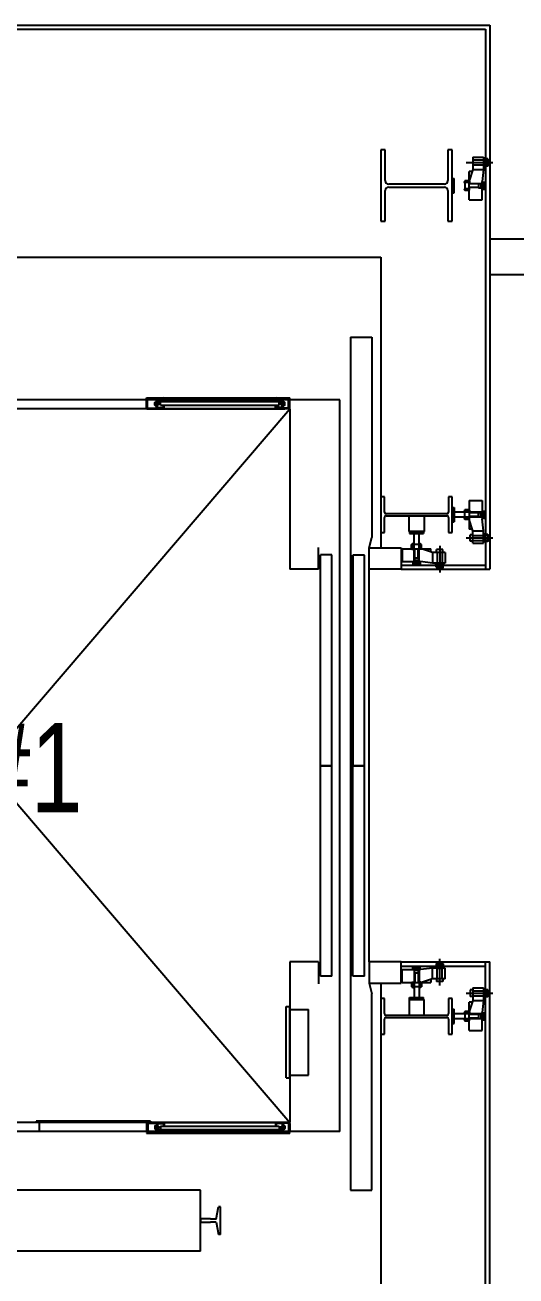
# Model space of a CAD drawing. Header units: millimetres. Extents: x 11414 to 120121, y 3637 to 81420.
# Drawn here: x 51820 to 53195, y 44272 to 47777 of the extents above; entities that cross this region are included whole.
import ezdxf
from ezdxf.enums import TextEntityAlignment as Align

# ---------------------------------------------------------------- set-up
doc = ezdxf.new("R2010")
doc.units = ezdxf.units.MM
doc.header["$LTSCALE"] = 100
for name, pattern in [('ARC-7$0$CEN', [62, 60, -1, 0, -1]), ('ARC-7$0$DIVIDEX2', [63.5, 25.4, -12.7, 0, -12.7, 0, -12.7]), ('ARC-7$0$HIDDEN', [9.525, 6.35, -3.175])]:
    doc.linetypes.add(name, pattern=pattern)
doc.layers.get('0').update_dxf_attribs({"color": 251})
for name, color, linetype in [('7', 7, 'Continuous'), ('ARC-7$0$A-ELEV-FIXT', 5, 'Continuous'), ('ARC-7$0$ANC', 7, 'Continuous'), ('ARC-7$0$anchor', 7, 'Continuous'), ('ARC-7$0$ARCH', 9, 'Continuous'), ('ARC-7$0$BRA', 3, 'Continuous'), ('ARC-7$0$CEN', 1, 'ARC-7$0$CEN'), ('ARC-7$0$frame-2', 3, 'Continuous'), ('ARC-7$0$LAYER3', 4, 'Continuous'), ('ARC-7$0$ROD', 190, 'Continuous')]:
    doc.layers.add(name, color=color, linetype=linetype)
doc.styles.add('ARC-7$0$돋움', font='')
doc.styles.add('ARC-7$0$울릉도l', font='')
doc.styles.add('GHD', font='HYWULM.TTF')
doc.styles.get('ARC-7$0$돋움').set_extended_font_data('DotumChe')
doc.styles.get('ARC-7$0$울릉도l').set_extended_font_data('Dotum')

# ---------------------------------------------------------------- blocks, each defined once
blk = doc.blocks.new('ARC-7')
at = {"color": 251, "linetype": 'ARC-7$0$HIDDEN'}
for p, q in [((634116.3, -451373.7, 0), (634037.8, -451373.7, 0)), ((634116.3, -451387.7, 0), (634037.8, -451387.7, 0)), ((633925.8, -451512, 0), (633925.8, -451433.5, 0)), ((633939.8, -451512, 0), (633939.8, -451433.5, 0)), ((633925.8, -452654.9, 0), (633925.8, -452733.5, 0)), ((633939.8, -452654.9, 0), (633939.8, -452733.5, 0)), ((634116.3, -452779.2, 0), (634037.8, -452779.2, 0)), ((634116.3, -452793.2, 0), (634037.8, -452793.2, 0))]:
    blk.add_line(p, q, dxfattribs=at)
at = {"color": 251}
for p, q in [((634082.6, -451454.7, 0), (634082.6, -451436.7, 0)), ((634090.3, -451436.7, 0), (634082.6, -451436.7, 0)), ((634006.8, -451478.3, 0), (633988.8, -451478.3, 0)), ((633988.8, -451486, 0), (633988.8, -451478.3, 0)), ((634006.8, -451486, 0), (634006.8, -451478.3, 0)), ((634090.3, -451454.7, 0), (634082.6, -451454.7, 0)), ((633988.8, -452681, 0), (633988.8, -452688.7, 0)), ((634006.8, -452688.7, 0), (633988.8, -452688.7, 0)), ((634006.8, -452681, 0), (634006.8, -452688.7, 0)), ((634082.6, -452712.2, 0), (634082.6, -452730.2, 0)), ((634090.3, -452712.2, 0), (634082.6, -452712.2, 0)), ((634090.3, -452730.2, 0), (634082.6, -452730.2, 0))]:
    blk.add_line(p, q, dxfattribs=at)
at = {"layer": 'ARC-7$0$A-ELEV-FIXT', "color": 251}
for p, q in [((633747.8, -450883.5), (633747.8, -453273.5)), ((633747.8, -450883.5), (633807.8, -450883.5)), ((633807.8, -450883.5), (633807.8, -451444.1)), ((633176.1, -451053.5), (633577.8, -451053.5)), ((633176.1, -451055), (633176.1, -451053.5)), ((633176.1, -451055), (633223.6, -451055)), ((633177.6, -451081), (633177.6, -451057.6)), ((633179.2, -451080), (633179.2, -451057.6)), ((633180.2, -451056.6), (633203.5, -451056.6)), ((633204.5, -451079.4), (633204.5, -451057.6)), ((633206.1, -451079.4), (633206.1, -451057.6)), ((633224.6, -451063.5), (633224.6, -451056)), ((633226.1, -451063.5), (633226.1, -451056)), ((633537.8, -451063.5), (633537.8, -451056)), ((633539.3, -451063.5), (633539.3, -451056)), ((633577.8, -451055), (633540.3, -451055)), ((633557.8, -451079.4), (633557.8, -451057.6)), ((633559.4, -451079.4), (633559.4, -451057.6)), ((633573.7, -451056.6), (633560.4, -451056.6)), ((633574.7, -451080), (633574.7, -451057.6)), ((633576.3, -451081), (633576.3, -451057.6)), ((633577.8, -451055), (633577.8, -451053.5)), ((631875.8, -453073.5), (633577.8, -451083.5)), ((631875.8, -451093.5), (633577.8, -453083.5)), ((633577.8, -451083.5), (632761.3, -451083.5)), ((633717.8, -451058.5), (632763.8, -451058.5)), ((633176.1, -451081), (633176.1, -451058.5)), ((633176.1, -451058.5), (633177.6, -451058.5)), ((633176.1, -451058.5), (633177.6, -451058.5)), ((633177.6, -451080), (633179.2, -451080)), ((633178.6, -451082), (633223.6, -451082)), ((633178.6, -451083.5), (633564, -451083.5)), ((633199.7, -451073.3), (633199.7, -451066.4)), ((633200.5, -451065.2), (633203.2, -451065.2)), ((633203.2, -451067.5), (633200.5, -451067.5)), ((633203.2, -451072.2), (633200.5, -451072.2)), ((633200.5, -451074.5), (633203.2, -451074.5)), ((633203.2, -451074.9), (633203.2, -451064.9)), ((633204.5, -451064.9), (633203.2, -451064.9)), ((633204.5, -451069.9), (633203.2, -451068.6)), ((633204.5, -451071.1), (633203.2, -451069.9)), ((633204.5, -451074.9), (633203.2, -451074.9)), ((633207.7, -451077.9), (633206.1, -451077.9)), ((633207.1, -451080.4), (633223.1, -451080.4)), ((633207.7, -451077.9), (633207.7, -451064.5)), ((633207.7, -451077.9), (633207.7, -451064.5)), ((633210, -451067.4), (633207.7, -451067.4)), ((633210.8, -451068.2), (633207.7, -451068.2)), ((633210.8, -451071.6), (633207.7, -451071.6)), ((633210, -451072.4), (633207.7, -451072.4)), ((633208.7, -451061.9), (633221.1, -451061.9)), ((633208.7, -451063.5), (633555.2, -451063.5)), ((633210, -451072.4), (633210, -451067.4)), ((633210, -451067.4), (633210.8, -451068.2)), ((633210.8, -451071.6), (633210, -451072.4)), ((633210.8, -451071.6), (633210.8, -451068.2)), ((633216.1, -451073.5), (633216.1, -451063.5)), ((633216.1, -451073.5), (633547.8, -451073.5)), ((633221.1, -451063.5), (633221.1, -451061.9)), ((633223.1, -451082), (633223.1, -451080.4)), ((633224.6, -451081), (633224.6, -451073.5)), ((633226.1, -451081), (633226.1, -451073.5)), ((633537.8, -451081), (633537.8, -451073.5)), ((633539.3, -451081), (633539.3, -451073.5)), ((633575.3, -451082), (633540.3, -451082)), ((633540.8, -451082), (633540.8, -451080.4)), ((633556.8, -451080.4), (633540.8, -451080.4)), ((633542.8, -451063.5), (633542.8, -451061.9)), ((633555.2, -451061.9), (633542.8, -451061.9)), ((633547.8, -451073.5), (633547.8, -451063.5)), ((633553.9, -451067.4), (633553.1, -451068.2)), ((633553.1, -451071.6), (633553.1, -451068.2)), ((633553.1, -451068.2), (633556.2, -451068.2)), ((633553.1, -451071.6), (633556.2, -451071.6)), ((633553.1, -451071.6), (633553.9, -451072.4)), ((633553.9, -451067.4), (633556.2, -451067.4)), ((633553.9, -451072.4), (633553.9, -451067.4)), ((633553.9, -451072.4), (633556.2, -451072.4)), ((633556.2, -451077.9), (633556.2, -451064.5)), ((633556.2, -451077.9), (633556.2, -451064.5)), ((633556.2, -451077.9), (633557.8, -451077.9)), ((633559.4, -451064.9), (633560.7, -451064.9)), ((633559.4, -451069.9), (633560.7, -451068.6)), ((633559.4, -451071.1), (633560.7, -451069.9)), ((633559.4, -451074.9), (633560.7, -451074.9)), ((633560.7, -451074.9), (633560.7, -451064.9)), ((633563.4, -451065.2), (633560.7, -451065.2)), ((633560.7, -451067.5), (633563.4, -451067.5)), ((633560.7, -451072.2), (633563.4, -451072.2)), ((633563.4, -451074.5), (633560.7, -451074.5)), ((633564.2, -451073.3), (633564.2, -451066.4)), ((633576.3, -451080), (633574.7, -451080)), ((633577.8, -451058.5), (633576.3, -451058.5)), ((633577.8, -451081), (633577.8, -451058.5)), ((633577.8, -451083.5), (633577.8, -451533.5)), ((633717.8, -453108.5), (633717.8, -451058.5)), ((633657.8, -451533.5), (633657.8, -451472.1)), ((633799.8, -451473.5), (633807.8, -451444.1)), ((633663.8, -452083.1), (633663.8, -451493.2)), ((633695.8, -451493.2), (633663.8, -451493.2)), ((633695.8, -452083.1), (633695.8, -451493.2)), ((633754.8, -451493.5), (633754.8, -452083.5)), ((633754.8, -452083.3), (633754.8, -451493.5)), ((633786.8, -451493.5), (633754.8, -451493.5)), ((633786.8, -452083.3), (633786.8, -451493.5)), ((633657.8, -451533.5), (633577.8, -451533.5)), ((633799.8, -452633.5), (633799.8, -451533.5)), ((633663.8, -452083.1), (633695.8, -452083.1)), ((633663.8, -452673.7), (633663.8, -452083.9)), ((633663.8, -452083.9), (633695.8, -452083.9)), ((633695.8, -452673.7), (633695.8, -452083.9)), ((633754.6, -452083.3), (633786.8, -452083.3)), ((633754.6, -452084.1), (633786.8, -452084.1)), ((633754.8, -452673.9), (633754.8, -452084.1)), ((633786.8, -452673.9), (633786.8, -452084.1)), ((633577.8, -452633.5), (633577.8, -453083.5)), ((633657.8, -452633.5), (633577.8, -452633.5)), ((633657.8, -452633.5), (633657.8, -452694.8)), ((633695.8, -452673.7), (633663.8, -452673.7)), ((633786.8, -452673.9), (633754.8, -452673.9)), ((633799.8, -452693.5), (633807.8, -452722.9)), ((633807.8, -453273.5), (633807.8, -452722.9)), ((633568.1, -452958.5), (633568.1, -452758.4)), ((633568.1, -452758.4), (633577.8, -452758.4)), ((633577.8, -452958.5), (633577.8, -452758.4)), ((633577.8, -452766.4), (633629.8, -452766.4)), ((633629.8, -452950.5), (633629.8, -452766.4)), ((633577.8, -452950.5), (633629.8, -452950.5)), ((633568.1, -452958.5), (633577.8, -452958.5)), ((633577.8, -453083.5), (631886.2, -453083.5)), ((633187.8, -453079.5), (632867.8, -453079.5)), ((633187.8, -453079.5), (632867.8, -453079.5)), ((632867.8, -453079.5), (632867.8, -453083.5)), ((632867.8, -453079.5), (632867.8, -453083.5)), ((633187.8, -453083.5), (632867.8, -453083.5)), ((633187.8, -453083.5), (632867.8, -453083.5)), ((632875.8, -453083.5), (632875.8, -453108.5)), ((632875.8, -453083.5), (632875.8, -453108.5)), ((633176.1, -453086), (633176.1, -453108.5)), ((633177.6, -453086), (633177.6, -453109.4)), ((633177.6, -453087), (633179.2, -453087)), ((633178.6, -453083.5), (633564, -453083.5)), ((633178.6, -453085), (633223.6, -453085)), ((633179.2, -453087), (633179.2, -453109.4)), ((633179.8, -453083.5), (633179.8, -453108.5)), ((633179.8, -453083.5), (633179.8, -453108.5)), ((633187.8, -453079.5), (633187.8, -453083.5)), ((633187.8, -453079.5), (633187.8, -453083.5)), ((633204.5, -453087.6), (633204.5, -453109.4)), ((633206.1, -453087.6), (633206.1, -453109.4)), ((633207.7, -453089.1), (633206.1, -453089.1)), ((633207.1, -453086.6), (633223.1, -453086.6)), ((633207.7, -453089.1), (633207.7, -453102.5)), ((633207.7, -453089.1), (633207.7, -453102.5)), ((633223.1, -453085), (633223.1, -453086.6)), ((633224.6, -453086), (633224.6, -453093.5)), ((633226.1, -453086), (633226.1, -453093.5)), ((633537.8, -453086), (633537.8, -453093.5)), ((633539.3, -453086), (633539.3, -453093.5)), ((633575.3, -453085), (633540.3, -453085)), ((633540.8, -453085), (633540.8, -453086.6)), ((633556.8, -453086.6), (633540.8, -453086.6)), ((633556.2, -453089.1), (633556.2, -453102.5)), ((633556.2, -453089.1), (633556.2, -453102.5)), ((633556.2, -453089.1), (633557.8, -453089.1)), ((633557.8, -453087.6), (633557.8, -453109.4)), ((633559.4, -453087.6), (633559.4, -453109.4)), ((633574.7, -453087), (633574.7, -453109.4)), ((633576.3, -453087), (633574.7, -453087)), ((633576.3, -453086), (633576.3, -453109.4)), ((633577.8, -453086), (633577.8, -453108.5)), ((633717.8, -453108.5), (632763.8, -453108.5)), ((633179.8, -453108.5), (632875.8, -453108.5)), ((633179.8, -453108.5), (632875.8, -453108.5)), ((633176.1, -453108.5), (633177.6, -453108.5)), ((633176.1, -453108.5), (633177.6, -453108.5)), ((633176.1, -453112), (633176.1, -453113.5)), ((633176.1, -453112), (633223.6, -453112)), ((633176.1, -453113.5), (633577.8, -453113.5)), ((633180.2, -453110.4), (633203.5, -453110.4)), ((633199.7, -453093.6), (633199.7, -453100.5)), ((633200.5, -453092.4), (633203.2, -453092.4)), ((633203.2, -453094.7), (633200.5, -453094.7)), ((633203.2, -453099.4), (633200.5, -453099.4)), ((633200.5, -453101.7), (633203.2, -453101.7)), ((633203.2, -453092.1), (633203.2, -453102.1)), ((633204.5, -453092.1), (633203.2, -453092.1)), ((633204.5, -453095.8), (633203.2, -453097.1)), ((633204.5, -453097.1), (633203.2, -453098.3)), ((633204.5, -453102.1), (633203.2, -453102.1)), ((633210, -453094.6), (633207.7, -453094.6)), ((633210.8, -453095.4), (633207.7, -453095.4)), ((633210.8, -453098.8), (633207.7, -453098.8)), ((633210, -453099.6), (633207.7, -453099.6)), ((633208.7, -453103.5), (633555.2, -453103.5)), ((633208.7, -453105.1), (633221.1, -453105.1)), ((633210, -453094.6), (633210, -453099.6)), ((633210.8, -453095.4), (633210, -453094.6)), ((633210, -453099.6), (633210.8, -453098.8)), ((633210.8, -453095.4), (633210.8, -453098.8)), ((633216.1, -453093.5), (633547.8, -453093.5)), ((633216.1, -453093.5), (633216.1, -453103.5)), ((633221.1, -453103.5), (633221.1, -453105.1)), ((633224.6, -453103.5), (633224.6, -453111)), ((633226.1, -453103.5), (633226.1, -453111)), ((633537.8, -453103.5), (633537.8, -453111)), ((633539.3, -453103.5), (633539.3, -453111)), ((633577.8, -453112), (633540.3, -453112)), ((633542.8, -453103.5), (633542.8, -453105.1)), ((633555.2, -453105.1), (633542.8, -453105.1)), ((633547.8, -453093.5), (633547.8, -453103.5)), ((633553.1, -453095.4), (633553.9, -453094.6)), ((633553.1, -453095.4), (633556.2, -453095.4)), ((633553.1, -453095.4), (633553.1, -453098.8)), ((633553.9, -453099.6), (633553.1, -453098.8)), ((633553.1, -453098.8), (633556.2, -453098.8)), ((633553.9, -453094.6), (633553.9, -453099.6)), ((633553.9, -453094.6), (633556.2, -453094.6)), ((633553.9, -453099.6), (633556.2, -453099.6)), ((633559.4, -453092.1), (633560.7, -453092.1)), ((633559.4, -453095.8), (633560.7, -453097.1)), ((633559.4, -453097.1), (633560.7, -453098.3)), ((633559.4, -453102.1), (633560.7, -453102.1)), ((633573.7, -453110.4), (633560.4, -453110.4)), ((633560.7, -453092.1), (633560.7, -453102.1)), ((633563.4, -453092.4), (633560.7, -453092.4)), ((633560.7, -453094.7), (633563.4, -453094.7)), ((633560.7, -453099.4), (633563.4, -453099.4)), ((633563.4, -453101.7), (633560.7, -453101.7)), ((633564.2, -453093.6), (633564.2, -453100.5)), ((633577.8, -453108.5), (633576.3, -453108.5)), ((633577.8, -453112), (633577.8, -453113.5)), ((633327.8, -453273.5), (632527.8, -453273.5)), ((633327.8, -453443.5), (633327.8, -453273.5)), ((633747.8, -453273.5), (633807.8, -453273.5)), ((633371.8, -453354.5), (633377.8, -453319.5)), ((633371.8, -453354.5), (633377.8, -453319.5)), ((633383.8, -453319.5), (633377.8, -453319.5)), ((633383.8, -453319.5), (633377.8, -453319.5)), ((633383.8, -453397.5), (633383.8, -453319.5)), ((633383.8, -453397.5), (633383.8, -453319.5)), ((633355.8, -453353.5), (633327.8, -453353.5)), ((633327.8, -453353.5), (633327.8, -453363.5)), ((633355.8, -453353.5), (633327.8, -453353.5)), ((633327.8, -453353.5), (633327.8, -453363.5)), ((633355.8, -453363.5), (633327.8, -453363.5)), ((633355.8, -453363.5), (633327.8, -453363.5)), ((633355.8, -453354.5), (633355.8, -453353.5)), ((633355.8, -453354.5), (633355.8, -453353.5)), ((633371.8, -453354.5), (633355.8, -453354.5)), ((633371.8, -453354.5), (633355.8, -453354.5)), ((633371.8, -453362.5), (633355.8, -453362.5)), ((633355.8, -453363.5), (633355.8, -453362.5)), ((633371.8, -453362.5), (633355.8, -453362.5)), ((633355.8, -453363.5), (633355.8, -453362.5)), ((633371.8, -453362.5), (633377.8, -453397.5)), ((633371.8, -453362.5), (633377.8, -453397.5)), ((633383.8, -453397.5), (633377.8, -453397.5)), ((633383.8, -453397.5), (633377.8, -453397.5)), ((633327.8, -453443.5), (632527.8, -453443.5))]:
    blk.add_line(p, q, dxfattribs=at)
for centre, radius, start, end in [((633180.2, -451057.6), 2.6, 90, 180), ((633180.2, -451057.6), 2.6, 90, 180), ((633180.2, -451057.6), 1, 90, 180), ((633180.2, -451057.6), 1, 90, 180), ((633203.5, -451057.6), 2.6, 0, 90), ((633203.5, -451057.6), 1, 0, 90), ((633223.6, -451056), 2.5, 0, 90), ((633223.6, -451056), 1, 0, 90), ((633540.3, -451056), 2.5, 90, 180), ((633540.3, -451056), 1, 90, 180), ((633560.4, -451057.6), 2.6, 90, 180), ((633560.4, -451057.6), 1, 90, 180), ((633573.7, -451057.6), 2.6, 0, 90), ((633573.7, -451057.6), 1, 0, 90), ((633178.6, -451081), 2.5, 180, 270), ((633178.6, -451081), 2.5, 180, 270), ((633178.6, -451081), 1, 180, 270), ((633200.9, -451066.4), 1.23, 110.57, 249.43), ((633203.4, -451069.9), 3.73, 141.7868, 218.2132), ((633200.9, -451073.3), 1.23, 110.57, 249.43), ((633207.1, -451079.4), 2.6, 180, 270), ((633208.7, -451064.5), 2.6, 90, 180), ((633207.1, -451079.4), 1, 180, 270), ((633208.7, -451064.5), 1, 90, 180), ((633223.6, -451081), 1, 270, 0), ((633223.6, -451081), 2.5, 270, 0), ((633540.3, -451081), 2.5, 180, 270), ((633540.3, -451081), 1, 180, 270), ((633555.2, -451064.5), 2.6, 0, 90), ((633555.2, -451064.5), 1, 0, 90), ((633556.8, -451079.4), 1, 270, 0), ((633556.8, -451079.4), 2.6, 270, 0), ((633563, -451066.4), 1.23, 290.57, 69.43), ((633560.5, -451069.9), 3.73, 321.7868, 38.2132), ((633563, -451073.3), 1.23, 290.57, 69.43), ((633575.3, -451081), 1, 270, 0), ((633575.3, -451081), 2.5, 270, 0), ((633178.6, -453086), 2.5, 90, 180), ((633178.6, -453086), 1, 90, 180), ((633207.1, -453087.6), 2.6, 90, 180), ((633207.1, -453087.6), 1, 90, 180), ((633223.6, -453086), 2.5, 0, 90), ((633223.6, -453086), 1, 0, 90), ((633540.3, -453086), 2.5, 90, 180), ((633540.3, -453086), 1, 90, 180), ((633556.8, -453087.6), 2.6, 0, 90), ((633556.8, -453087.6), 1, 0, 90), ((633575.3, -453086), 2.5, 0, 90), ((633575.3, -453086), 1, 0, 90), ((633180.2, -453109.4), 2.6, 180, 270), ((633180.2, -453109.4), 1, 180, 270), ((633200.9, -453093.6), 1.23, 110.57, 249.43), ((633203.4, -453097.1), 3.73, 141.7868, 218.2132), ((633200.9, -453100.5), 1.23, 110.57, 249.43), ((633203.5, -453109.4), 1, 270, 0), ((633203.5, -453109.4), 2.6, 270, 0), ((633208.7, -453102.5), 2.6, 180, 270), ((633208.7, -453102.5), 1, 180, 270), ((633223.6, -453111), 2.5, 270, 0), ((633223.6, -453111), 1, 270, 0), ((633540.3, -453111), 2.5, 180, 270), ((633540.3, -453111), 1, 180, 270), ((633555.2, -453102.5), 2.6, 270, 0), ((633555.2, -453102.5), 1, 270, 0), ((633560.4, -453109.4), 2.6, 180, 270), ((633560.4, -453109.4), 1, 180, 270), ((633563, -453093.6), 1.23, 290.57, 69.43), ((633560.5, -453097.1), 3.73, 321.7868, 38.2132), ((633563, -453100.5), 1.23, 290.57, 69.43), ((633573.7, -453109.4), 1, 270, 0), ((633573.7, -453109.4), 2.6, 270, 0)]:
    blk.add_arc(centre, radius, start, end, dxfattribs=at)
at = {"layer": 'ARC-7$0$ANC', "color": 251}
for p, q in [((633986.8, -451519, 0), (633986.8, -451516.4, 0)), ((633987.7, -451527.8, 0), (633987.7, -451521.5, 0)), ((633990.2, -451527.8, 0), (633989.4, -451530.7, 0)), ((633990.4, -451531.8, 0), (634005.1, -451531.8, 0)), ((633991.8, -451519, 0), (633991.8, -451516.4, 0)), ((634003.8, -451519, 0), (634003.8, -451516.4, 0)), ((634005.2, -451527.8, 0), (634006.1, -451530.7, 0)), ((634008.8, -451519, 0), (634008.8, -451516.4, 0)), ((633990.4, -452635.1, 0), (634005.1, -452635.1, 0)), ((633986.8, -452647.9, 0), (633986.8, -452650.5, 0)), ((633987.7, -452639.1, 0), (633987.7, -452645.5, 0)), ((633990.2, -452639.1, 0), (633989.4, -452636.2, 0)), ((633991.8, -452647.9, 0), (633991.8, -452650.5, 0)), ((634003.8, -452647.9, 0), (634003.8, -452650.5, 0)), ((634005.2, -452639.1, 0), (634006.1, -452636.2, 0)), ((634008.8, -452647.9, 0), (634008.8, -452650.5, 0))]:
    blk.add_line(p, q, dxfattribs=at)
for centre, radius, start, end in [((633989.3, -451522.9, 0), 6.96, 68.9508, 111.0492), ((633989.3, -451512.5, 0), 6.96, 248.9508, 291.0492), ((633990.4, -451530.8, 0), 1, 171.8699, 270), ((633997.8, -451557.4, 0), 41.4, 81.6762, 98.3238), ((633997.8, -451478, 0), 41.4, 261.7015, 278.349), ((634006.3, -451522.9, 0), 6.96, 68.6319, 110.7296), ((634006.3, -451512.5, 0), 6.96, 249.2704, 291.3681), ((634005.1, -451530.8, 0), 1, 270, 8.1301), ((633990.4, -452636.1, 0), 1, 90, 188.1301), ((634005.1, -452636.1, 0), 1, 351.8699, 90), ((633989.3, -452654.4, 0), 6.96, 68.9508, 111.0492), ((633989.3, -452644, 0), 6.96, 248.9508, 291.0492), ((633997.8, -452688.9, 0), 41.4, 81.651, 98.2985), ((633997.8, -452609.5, 0), 41.4, 261.6762, 278.3238), ((634006.3, -452654.4, 0), 6.96, 68.6319, 110.7296), ((634006.3, -452644, 0), 6.96, 249.2704, 291.3681)]:
    blk.add_arc(centre, radius, start, end, dxfattribs=at)
at = {"layer": 'ARC-7$0$anchor', "color": 251, "linetype": 'ARC-7$0$HIDDEN'}
for p, q in [((633925.8, -451433.5, 0), (633939.8, -451433.5, 0)), ((633925.8, -452733.5, 0), (633939.8, -452733.5, 0))]:
    blk.add_line(p, q, dxfattribs=at)
at = {"layer": 'ARC-7$0$anchor', "color": 251}
for p, q in [((634006.8, -451486, 0), (633988.8, -451486, 0)), ((634006.8, -452681, 0), (633988.8, -452681, 0))]:
    blk.add_line(p, q, dxfattribs=at)
at = {"layer": 'ARC-7$0$ARCH', "color": 251}
for p, q in [((630932.8, -450008.5), (634137.8, -450008.5)), ((630944.8, -450020.5), (634125.8, -450020.5)), ((634125.8, -450020.5, 0), (634125.8, -451533.5, 0)), ((634137.8, -450008.5, 0), (634137.8, -451533.5, 0)), ((633844.8, -450358.5), (633832.8, -450358.5)), ((633832.8, -450358.5), (633832.8, -450558.5)), ((633844.8, -450444.5), (633844.8, -450358.5)), ((634032.8, -450358.5), (634020.8, -450358.5)), ((634020.8, -450358.5), (634020.8, -450444.5)), ((634032.8, -450558.5), (634032.8, -450358.5)), ((634090.3, -450384.5, 0), (634090.3, -450402.5, 0)), ((634123.3, -450382.4, 0), (634120.7, -450382.4, 0)), ((634123.3, -450387.4, 0), (634120.7, -450387.4, 0)), ((634123.8, -450404.4, 0), (634123.8, -450382.4, 0)), ((634123.8, -450382.4, 0), (634125.8, -450382.4, 0)), ((634125.8, -450382.4, 0), (634125.8, -450404.4, 0)), ((634132.1, -450383.5, 0), (634125.8, -450383.5, 0)), ((634132.1, -450386, 0), (634125.8, -450386, 0)), ((634132.1, -450383.5, 0), (634132.1, -450386, 0)), ((634132.1, -450386, 0), (634135, -450385.2, 0)), ((634132.1, -450401, 0), (634132.1, -450386, 0)), ((634133.1, -450401.3, 0), (634133.1, -450385.7, 0)), ((634136.1, -450400.9, 0), (634136.1, -450386.2, 0)), ((634071.9, -450393.5, 0), (634146.7, -450393.5, 0)), ((634123.3, -450399.4, 0), (634120.7, -450399.4, 0)), ((634123.3, -450404.4, 0), (634120.7, -450404.4, 0)), ((634125.8, -450404.4, 0), (634123.8, -450404.4, 0)), ((634132.1, -450401, 0), (634125.8, -450401, 0)), ((634132.1, -450403.5, 0), (634125.8, -450403.5, 0)), ((634132.1, -450403.5, 0), (634125.8, -450403.5, 0)), ((634132.1, -450401, 0), (634135, -450401.8, 0)), ((634132.1, -450403.5, 0), (634132.1, -450401, 0)), ((634010.8, -450454.5), (633854.8, -450454.5)), ((633854.8, -450462.5), (634010.8, -450462.5)), ((634032.8, -450438.5), (634037.8, -450438.5)), ((634032.8, -450478.5), (634032.8, -450438.5)), ((634037.8, -450478.5), (634037.8, -450438.5)), ((634080.3, -450449.8, 0), (634068, -450449.8, 0)), ((634081.3, -450451.1, 0), (634080.3, -450451.1, 0)), ((634106.3, -450453.5, 0), (634080.3, -450453.5, 0)), ((634106.3, -450452.4, 0), (634106.3, -450464.4, 0)), ((634106.3, -450452.4, 0), (634113.3, -450452.4, 0)), ((634113.3, -450452.4, 0), (634113.3, -450464.4, 0)), ((634113.3, -450453.4, 0), (634116.3, -450453.4, 0)), ((634118.3, -450447, 0), (634118.3, -450469.9, 0)), ((634118.3, -450448.5, 0), (634124.3, -450448.5, 0)), ((634124.3, -450448.4, 0), (634124.3, -450468.4, 0)), ((633844.8, -450558.5), (633844.8, -450472.5)), ((634020.8, -450472.5), (634020.8, -450558.5)), ((634032.8, -450478.5), (634037.8, -450478.5)), ((634080.3, -450467.3, 0), (634068, -450467.3, 0)), ((634080.3, -450469.8, 0), (634068, -450469.8, 0)), ((634080.3, -450467.3, 0), (634071.4, -450467.3, 0)), ((634106.3, -450463.5, 0), (634080.3, -450463.5, 0)), ((634081.3, -450466.1, 0), (634080.3, -450466.1, 0)), ((634080.3, -450471.1, 0), (634080.3, -450466.1, 0)), ((634081.3, -450471.1, 0), (634080.3, -450471.1, 0)), ((634081.3, -450471.1, 0), (634081.3, -450466.1, 0)), ((634106.3, -450464.4, 0), (634113.3, -450464.4, 0)), ((634113.3, -450463.5, 0), (634116.3, -450463.5, 0)), ((634116.3, -450469.9, 0), (634118.3, -450469.9, 0)), ((634118.3, -450468.4, 0), (634124.3, -450468.4, 0)), ((633832.8, -450558.5), (633844.8, -450558.5)), ((634020.8, -450558.5), (634032.8, -450558.5)), ((634882.7, -450608.5), (634137.8, -450608.5)), ((631582.8, -450658.5), (633832.8, -450658.5)), ((633832.8, -450658.5), (633832.8, -451473.5)), ((634882.7, -450708.5), (634137.8, -450708.5)), ((633842.8, -451330.7), (633832.8, -451330.7)), ((633832.8, -451330.7), (633832.8, -451430.7)), ((633842.8, -451373), (633842.8, -451330.7)), ((634032.8, -451330.7), (634022.8, -451330.7)), ((634022.8, -451330.7), (634022.8, -451373)), ((634032.8, -451430.7), (634032.8, -451330.7)), ((634032.8, -451360.7, 0), (634037.8, -451360.7, 0)), ((634032.8, -451360.7, 0), (634032.8, -451400.7, 0)), ((634037.8, -451360.7, 0), (634037.8, -451400.7, 0)), ((634080.3, -451369.3, 0), (634068, -451369.3, 0)), ((634080.3, -451371.8, 0), (634068, -451371.8, 0)), ((634080.3, -451371.8, 0), (634071.4, -451371.8, 0)), ((634081.3, -451368.1, 0), (634080.3, -451368.1, 0)), ((634080.3, -451368.1, 0), (634080.3, -451373.1, 0)), ((634081.3, -451373.1, 0), (634080.3, -451373.1, 0)), ((634081.3, -451368.1, 0), (634081.3, -451373.1, 0)), ((634116.3, -451369.2, 0), (634118.3, -451369.2, 0)), ((634118.3, -451392.1, 0), (634118.3, -451369.2, 0)), ((634118.3, -451370.7, 0), (634124.3, -451370.7, 0)), ((634124.3, -451390.7, 0), (634124.3, -451370.7, 0)), ((633842.8, -451430.7), (633842.8, -451388.5)), ((634017.8, -451378), (633847.8, -451378)), ((633847.8, -451383.5), (634017.8, -451383.5)), ((634022.8, -451388.5), (634022.8, -451430.7)), ((634032.8, -451400.7, 0), (634037.8, -451400.7, 0)), ((634080.3, -451389.3, 0), (634068, -451389.3, 0)), ((634106.3, -451375.7, 0), (634080.3, -451375.7, 0)), ((634106.3, -451385.7, 0), (634080.3, -451385.7, 0)), ((634081.3, -451388.1, 0), (634080.3, -451388.1, 0)), ((634106.3, -451386.7, 0), (634106.3, -451374.7, 0)), ((634106.3, -451374.7, 0), (634113.3, -451374.7, 0)), ((634106.3, -451386.7, 0), (634113.3, -451386.7, 0)), ((634113.3, -451386.7, 0), (634113.3, -451374.7, 0)), ((634113.3, -451375.6, 0), (634116.3, -451375.6, 0)), ((634113.3, -451385.8, 0), (634116.3, -451385.8, 0)), ((634118.3, -451390.6, 0), (634124.3, -451390.6, 0)), ((633832.8, -451430.7), (633842.8, -451430.7)), ((634022.8, -451430.7), (634032.8, -451430.7)), ((634090.3, -451454.7, 0), (634090.3, -451436.7, 0)), ((634123.3, -451434.8, 0), (634120.7, -451434.8, 0)), ((634123.3, -451439.8, 0), (634120.7, -451439.8, 0)), ((634123.8, -451434.8, 0), (634123.8, -451456.8, 0)), ((634125.8, -451434.8, 0), (634123.8, -451434.8, 0)), ((634125.8, -451456.8, 0), (634125.8, -451434.8, 0)), ((634132.1, -451435.6, 0), (634125.8, -451435.6, 0)), ((634132.1, -451435.6, 0), (634125.8, -451435.6, 0)), ((634132.1, -451438.1, 0), (634125.8, -451438.1, 0)), ((634132.1, -451435.6, 0), (634132.1, -451438.1, 0)), ((634132.1, -451438.1, 0), (634135, -451437.3, 0)), ((634132.1, -451438.1, 0), (634132.1, -451453.1, 0)), ((634133.1, -451437.8, 0), (634133.1, -451453.4, 0)), ((634136.1, -451438.3, 0), (634136.1, -451453, 0)), ((633799.8, -451473.5), (633807.8, -451444.1)), ((633799.8, -451473.5), (633889.8, -451473.5)), ((633799.8, -451533.5), (633799.8, -451473.5)), ((633889.8, -451473.5), (633889.8, -451533.5)), ((634071.9, -451445.7, 0), (634146.7, -451445.7, 0)), ((634123.3, -451451.8, 0), (634120.7, -451451.8, 0)), ((634123.3, -451456.8, 0), (634120.7, -451456.8, 0)), ((634123.8, -451456.8, 0), (634125.8, -451456.8, 0)), ((634132.1, -451453.1, 0), (634125.8, -451453.1, 0)), ((634132.1, -451455.6, 0), (634125.8, -451455.6, 0)), ((634132.1, -451453.1, 0), (634135, -451454, 0)), ((634132.1, -451455.6, 0), (634132.1, -451453.1, 0)), ((633889.8, -451533.5), (633799.8, -451533.5)), ((633889.8, -451521.5, 0), (634125.8, -451521.5, 0)), ((633889.8, -451533.5, 0), (634137.8, -451533.5, 0)), ((633889.8, -452633.5), (633799.8, -452633.5)), ((633799.8, -452633.5), (633799.8, -452693.5)), ((633889.8, -452633.5, 0), (634137.8, -452633.5, 0)), ((633889.8, -452693.5), (633889.8, -452633.5)), ((634125.8, -454783.5), (634125.8, -452633.5, 0)), ((634137.8, -454783.5, 0), (634137.8, -452633.5, 0)), ((633889.8, -452645.5, 0), (634125.8, -452645.5, 0)), ((633799.8, -452693.5), (633807.8, -452722.9)), ((633799.8, -452693.5), (633889.8, -452693.5)), ((633832.8, -452693.5), (633832.8, -454723.5)), ((633842.8, -452736.2, 0), (633832.8, -452736.2, 0)), ((633832.8, -452736.2, 0), (633832.8, -452836.2, 0)), ((633842.8, -452778.5, 0), (633842.8, -452736.2, 0)), ((634032.8, -452736.2, 0), (634022.8, -452736.2, 0)), ((634022.8, -452736.2, 0), (634022.8, -452778.5, 0)), ((634032.8, -452836.2, 0), (634032.8, -452736.2, 0)), ((634071.9, -452721.2, 0), (634146.7, -452721.2, 0)), ((634090.3, -452712.2, 0), (634090.3, -452730.2, 0)), ((634123.3, -452710.2, 0), (634120.7, -452710.2, 0)), ((634123.3, -452715.2, 0), (634120.7, -452715.2, 0)), ((634123.3, -452727.2, 0), (634120.7, -452727.2, 0)), ((634123.3, -452732.2, 0), (634120.7, -452732.2, 0)), ((634123.8, -452732.2, 0), (634123.8, -452710.2, 0)), ((634123.8, -452710.2, 0), (634125.8, -452710.2, 0)), ((634125.8, -452732.2, 0), (634123.8, -452732.2, 0)), ((634125.8, -452710.2, 0), (634125.8, -452732.2, 0)), ((634132.1, -452711.3, 0), (634125.8, -452711.3, 0)), ((634132.1, -452713.8, 0), (634125.8, -452713.8, 0)), ((634132.1, -452728.8, 0), (634125.8, -452728.8, 0)), ((634132.1, -452731.3, 0), (634125.8, -452731.3, 0)), ((634132.1, -452731.3, 0), (634125.8, -452731.3, 0)), ((634132.1, -452711.3, 0), (634132.1, -452713.8, 0)), ((634132.1, -452713.8, 0), (634135, -452712.9, 0)), ((634132.1, -452728.8, 0), (634132.1, -452713.8, 0)), ((634132.1, -452728.8, 0), (634135, -452729.6, 0)), ((634132.1, -452731.3, 0), (634132.1, -452728.8, 0)), ((634133.1, -452729.1, 0), (634133.1, -452713.5, 0)), ((634136.1, -452728.6, 0), (634136.1, -452713.9, 0)), ((634032.8, -452766.2, 0), (634037.8, -452766.2, 0)), ((634032.8, -452806.2, 0), (634032.8, -452766.2, 0)), ((634037.8, -452806.2, 0), (634037.8, -452766.2, 0)), ((634118.3, -452774.8, 0), (634118.3, -452797.7, 0)), ((633842.8, -452836.2, 0), (633842.8, -452794, 0)), ((634017.8, -452783.5, 0), (633847.8, -452783.5, 0)), ((633847.8, -452789, 0), (634017.8, -452789, 0)), ((634022.8, -452794, 0), (634022.8, -452836.2, 0)), ((634032.8, -452806.2, 0), (634037.8, -452806.2, 0)), ((634080.3, -452777.6, 0), (634068, -452777.6, 0)), ((634080.3, -452795.1, 0), (634068, -452795.1, 0)), ((634080.3, -452797.6, 0), (634068, -452797.6, 0)), ((634080.3, -452795.1, 0), (634071.4, -452795.1, 0)), ((634081.3, -452778.8, 0), (634080.3, -452778.8, 0)), ((634106.3, -452781.2, 0), (634080.3, -452781.2, 0)), ((634106.3, -452791.2, 0), (634080.3, -452791.2, 0)), ((634081.3, -452793.8, 0), (634080.3, -452793.8, 0)), ((634080.3, -452798.8, 0), (634080.3, -452793.8, 0)), ((634081.3, -452798.8, 0), (634080.3, -452798.8, 0)), ((634081.3, -452798.8, 0), (634081.3, -452793.8, 0)), ((634106.3, -452780.2, 0), (634106.3, -452792.2, 0)), ((634106.3, -452780.2, 0), (634113.3, -452780.2, 0)), ((634106.3, -452792.2, 0), (634113.3, -452792.2, 0)), ((634113.3, -452780.2, 0), (634113.3, -452792.2, 0)), ((634113.3, -452781.2, 0), (634116.3, -452781.2, 0)), ((634113.3, -452791.3, 0), (634116.3, -452791.3, 0)), ((634116.3, -452797.7, 0), (634118.3, -452797.7, 0)), ((634118.3, -452776.3, 0), (634124.3, -452776.3, 0)), ((634118.3, -452796.2, 0), (634124.3, -452796.2, 0)), ((634124.3, -452776.2, 0), (634124.3, -452796.2, 0)), ((633832.8, -452836.2, 0), (633842.8, -452836.2, 0)), ((634022.8, -452836.2, 0), (634032.8, -452836.2, 0))]:
    blk.add_line(p, q, dxfattribs=at)
at = {"layer": 'ARC-7$0$ARCH', "color": 251, "linetype": 'ByBlock'}
for p, q in [((634090.3, -450378.5, 0), (634090.3, -450413.4, 0)), ((634090.3, -450378.5, 0), (634120.3, -450378.5, 0)), ((634090.3, -450378.5, 0), (634120.3, -450378.5, 0)), ((634090.3, -450386.5, 0), (634120.3, -450386.5, 0)), ((634120.3, -450378.5, 0), (634120.3, -450413.4, 0)), ((634090.3, -450413.4, 0), (634080.3, -450444.9, 0)), ((634080.3, -450498.3, 0), (634080.3, -450418.6, 0)), ((634088.6, -450418.6, 0), (634080.3, -450418.6, 0)), ((634090.3, -450400.5, 0), (634120.3, -450400.5, 0)), ((634090.3, -450413.4, 0), (634120.3, -450413.4, 0)), ((634068, -450444.9, 0), (634068, -450472.1, 0)), ((634080.3, -450444.9, 0), (634068, -450444.9, 0)), ((634068, -450451.3, 0), (634068, -450445.8, 0)), ((634080.3, -450447.3, 0), (634068, -450447.3, 0)), ((634081.3, -450446.1, 0), (634080.3, -450446.1, 0)), ((634081.3, -450446.1, 0), (634081.3, -450451.1, 0)), ((634080.3, -450472.1, 0), (634068, -450472.1, 0)), ((634068, -451394.3, 0), (634068, -451367, 0)), ((634080.3, -451367, 0), (634068, -451367, 0)), ((634080.3, -451340.8, 0), (634080.3, -451420.6, 0)), ((634068, -451387.8, 0), (634068, -451393.3, 0)), ((634080.3, -451391.8, 0), (634068, -451391.8, 0)), ((634080.3, -451394.3, 0), (634068, -451394.3, 0)), ((634081.3, -451393.1, 0), (634080.3, -451393.1, 0)), ((634090.3, -451425.7, 0), (634080.3, -451394.3, 0)), ((634081.3, -451393.1, 0), (634081.3, -451388.1, 0)), ((634088.6, -451420.6, 0), (634080.3, -451420.6, 0)), ((634090.3, -451460.7, 0), (634090.3, -451425.7, 0)), ((634090.3, -451425.7, 0), (634120.3, -451425.7, 0)), ((634090.3, -451438.7, 0), (634120.3, -451438.7, 0)), ((634120.3, -451460.7, 0), (634120.3, -451425.7, 0)), ((634090.3, -451452.7, 0), (634120.3, -451452.7, 0)), ((634090.3, -451460.7, 0), (634120.3, -451460.7, 0)), ((634090.3, -451460.7, 0), (634120.3, -451460.7, 0)), ((634090.3, -452706.2, 0), (634090.3, -452741.2, 0)), ((634090.3, -452706.2, 0), (634120.3, -452706.2, 0)), ((634090.3, -452706.2, 0), (634120.3, -452706.2, 0)), ((634090.3, -452714.2, 0), (634120.3, -452714.2, 0)), ((634090.3, -452728.2, 0), (634120.3, -452728.2, 0)), ((634120.3, -452706.2, 0), (634120.3, -452741.2, 0)), ((634068, -452772.7, 0), (634068, -452799.9, 0)), ((634080.3, -452772.7, 0), (634068, -452772.7, 0)), ((634068, -452779.1, 0), (634068, -452773.6, 0)), ((634080.3, -452775.1, 0), (634068, -452775.1, 0)), ((634090.3, -452741.2, 0), (634080.3, -452772.7, 0)), ((634080.3, -452826.1, 0), (634080.3, -452746.3, 0)), ((634088.6, -452746.3, 0), (634080.3, -452746.3, 0)), ((634081.3, -452773.8, 0), (634080.3, -452773.8, 0)), ((634081.3, -452773.8, 0), (634081.3, -452778.8, 0)), ((634090.3, -452741.2, 0), (634120.3, -452741.2, 0)), ((634080.3, -452799.9, 0), (634068, -452799.9, 0))]:
    blk.add_line(p, q, dxfattribs=at)
at = {"layer": 'ARC-7$0$ARCH', "color": 251, "linetype": 'ARC-7$0$DIVIDEX2'}
for p, q in [((634120.3, -450413.4, 0), (634116.3, -450447, 0)), ((634116.3, -450498.3, 0), (634116.3, -450447, 0)), ((634118.3, -450447, 0), (634116.3, -450447, 0)), ((634080.3, -450498.3, 0), (634116.3, -450498.3, 0)), ((634080.3, -451340.8, 0), (634116.3, -451340.8, 0)), ((634116.3, -451340.8, 0), (634116.3, -451392.1, 0)), ((634120.3, -451425.7, 0), (634116.3, -451392.1, 0)), ((634118.3, -451392.1, 0), (634116.3, -451392.1, 0)), ((634120.3, -452741.2, 0), (634116.3, -452774.8, 0)), ((634116.3, -452826.1, 0), (634116.3, -452774.8, 0)), ((634118.3, -452774.8, 0), (634116.3, -452774.8, 0)), ((634080.3, -452826.1, 0), (634116.3, -452826.1, 0))]:
    blk.add_line(p, q, dxfattribs=at)
at = {"layer": 'ARC-7$0$ARCH', "color": 251, "linetype": 'ARC-7$0$HIDDEN'}
for p, q in [((634037.8, -450465.5), (634037.8, -450451.5)), ((634037.8, -451373.7, 0), (634037.8, -451387.7, 0)), ((634037.8, -452793.2, 0), (634037.8, -452779.2, 0))]:
    blk.add_line(p, q, dxfattribs=at)
at = {"layer": 'ARC-7$0$ARCH', "color": 251}
for centre, radius, start, end in [((634127.2, -450384.9, 0), 6.96, 158.6319, 200.7296), ((634161.7, -450393.4, 0), 41.4, 171.6762, 188.3238), ((634116.8, -450384.9, 0), 6.96, 339.2704, 21.3681), ((634082.3, -450393.4, 0), 41.4, 351.7015, 8.349), ((634135.1, -450386.2, 0), 1, 360, 98.1301), ((634127.2, -450401.9, 0), 6.96, 158.9508, 201.0492), ((634116.8, -450401.9, 0), 6.96, 338.9508, 21.0492), ((634135.1, -450400.9, 0), 1, 261.8699, 360), ((633854.8, -450444.5), 10, 180, 270), ((633854.8, -450472.5), 10, 90, 180), ((634010.8, -450444.5), 10, 270, 0), ((634010.8, -450472.5), 10, 0, 90), ((634069.6, -450468.6, 0), 3.16, 119.6168, 240.3832), ((633847.8, -451373), 5, 180, 270), ((634017.8, -451373), 5, 270, 0), ((634069.6, -451370.6, 0), 3.16, 119.6168, 240.3832), ((633847.8, -451388.5), 5, 90, 180), ((634017.8, -451388.5), 5, 0, 90), ((634127.2, -451437.3, 0), 6.96, 158.9508, 201.0492), ((634161.7, -451445.8, 0), 41.4, 171.6762, 188.3238), ((634116.8, -451437.3, 0), 6.96, 338.9508, 21.0492), ((634082.3, -451445.7, 0), 41.4, 351.651, 8.2985), ((634135.1, -451438.3, 0), 1, 0, 98.1301), ((634127.2, -451454.2, 0), 6.96, 159.2704, 201.3681), ((634116.8, -451454.2, 0), 6.96, 338.6319, 20.7296), ((634135.1, -451453, 0), 1, 261.8699, 0), ((634127.2, -452712.7, 0), 6.96, 158.6319, 200.7296), ((634161.7, -452721.2, 0), 41.4, 171.6762, 188.3238), ((634127.2, -452729.7, 0), 6.96, 158.9508, 201.0492), ((634116.8, -452712.7, 0), 6.96, 339.2704, 21.3681), ((634082.3, -452721.2, 0), 41.4, 351.7015, 8.349), ((634116.8, -452729.7, 0), 6.96, 338.9508, 21.0492), ((634135.1, -452713.9, 0), 1, 360, 98.1301), ((634135.1, -452728.6, 0), 1, 261.8699, 360), ((633847.8, -452778.5, 0), 5, 180, 270), ((633847.8, -452794, 0), 5, 90, 180), ((634017.8, -452778.5, 0), 5, 270, 0), ((634017.8, -452794, 0), 5, 0, 90), ((634069.6, -452796.3, 0), 3.16, 119.6168, 240.3832)]:
    blk.add_arc(centre, radius, start, end, dxfattribs=at)
at = {"layer": 'ARC-7$0$ARCH', "color": 251, "linetype": 'ByBlock'}
for centre in [(634069.6, -450448.6, 0), (634069.6, -451390.6, 0), (634069.6, -452776.3, 0)]:
    blk.add_arc(centre, 3.16, 119.6168, 240.3832, dxfattribs=at)
at = {"layer": 'ARC-7$0$BRA', "color": 251, "linetype": 'ByBlock'}
for p, q in [((633892.9, -451476, 0), (633972.6, -451476, 0)), ((633946.3, -451463.7, 0), (633919.1, -451463.7, 0)), ((633919.1, -451476, 0), (633919.1, -451463.7, 0)), ((633939.9, -451463.7, 0), (633945.4, -451463.7, 0)), ((633945.1, -451477, 0), (633940.1, -451477, 0)), ((633943.9, -451476, 0), (633943.9, -451463.7, 0)), ((633945.1, -451477, 0), (633945.1, -451476, 0)), ((633946.3, -451476, 0), (633946.3, -451463.7, 0)), ((633977.8, -451486, 0), (633946.3, -451476, 0)), ((633972.6, -451484.3, 0), (633972.6, -451476, 0)), ((634012.8, -451486, 0), (633977.8, -451486, 0)), ((633977.8, -451486, 0), (633977.8, -451516, 0)), ((633990.8, -451486, 0), (633990.8, -451516, 0)), ((634004.8, -451486, 0), (634004.8, -451516, 0)), ((634012.8, -451486, 0), (634012.8, -451516, 0)), ((634012.8, -451486, 0), (634012.8, -451516, 0)), ((634012.8, -451516, 0), (633977.8, -451516, 0)), ((634012.8, -452651, 0), (633977.8, -452651, 0)), ((633977.8, -452681, 0), (633977.8, -452651, 0)), ((633990.8, -452681, 0), (633990.8, -452651, 0)), ((634004.8, -452681, 0), (634004.8, -452651, 0)), ((634012.8, -452681, 0), (634012.8, -452651, 0)), ((634012.8, -452681, 0), (634012.8, -452651, 0)), ((633892.9, -452690.9, 0), (633972.6, -452690.9, 0)), ((633919.1, -452690.9, 0), (633919.1, -452703.2, 0)), ((633946.3, -452703.2, 0), (633919.1, -452703.2, 0)), ((633939.9, -452703.2, 0), (633945.4, -452703.2, 0)), ((633945.1, -452689.9, 0), (633940.1, -452689.9, 0)), ((633943.9, -452690.9, 0), (633943.9, -452703.2, 0)), ((633945.1, -452689.9, 0), (633945.1, -452690.9, 0)), ((633977.8, -452681, 0), (633946.3, -452690.9, 0)), ((633946.3, -452690.9, 0), (633946.3, -452703.2, 0)), ((633972.6, -452682.6, 0), (633972.6, -452691, 0)), ((634012.8, -452681, 0), (633977.8, -452681, 0))]:
    blk.add_line(p, q, dxfattribs=at)
at = {"layer": 'ARC-7$0$BRA', "color": 251, "linetype": 'ARC-7$0$DIVIDEX2'}
for p, q in [((633892.9, -451476, 0), (633892.9, -451512, 0)), ((633892.9, -451512, 0), (633944.2, -451512, 0)), ((633977.8, -451516, 0), (633944.2, -451512, 0)), ((633944.2, -451514, 0), (633944.2, -451512, 0)), ((633892.9, -452654.9, 0), (633944.2, -452654.9, 0)), ((633892.9, -452690.9, 0), (633892.9, -452654.9, 0)), ((633977.8, -452651, 0), (633944.2, -452654.9, 0)), ((633944.2, -452652.9, 0), (633944.2, -452654.9, 0))]:
    blk.add_line(p, q, dxfattribs=at)
at = {"layer": 'ARC-7$0$BRA', "color": 251}
for p, q in [((633920.1, -451477, 0), (633920.1, -451476, 0)), ((633920.1, -451476, 0), (633925.1, -451476, 0)), ((633920.1, -451477, 0), (633925.1, -451477, 0)), ((633921.4, -451476, 0), (633921.4, -451463.7, 0)), ((633923.9, -451476, 0), (633923.9, -451463.7, 0)), ((633923.9, -451476, 0), (633923.9, -451467.1, 0)), ((633925.1, -451477, 0), (633925.1, -451476, 0)), ((633927.8, -451502, 0), (633927.8, -451476, 0)), ((633937.8, -451502, 0), (633937.8, -451476, 0)), ((633940.1, -451477, 0), (633940.1, -451476, 0)), ((633941.4, -451476, 0), (633941.4, -451463.7, 0)), ((633921.3, -451512, 0), (633921.3, -451514, 0)), ((633944.2, -451514, 0), (633921.3, -451514, 0)), ((633922.8, -451514, 0), (633922.8, -451520, 0)), ((633938.8, -451502, 0), (633926.8, -451502, 0)), ((633926.8, -451502, 0), (633926.8, -451509, 0)), ((633938.8, -451509, 0), (633926.8, -451509, 0)), ((633927.7, -451509, 0), (633927.7, -451512, 0)), ((633937.8, -451509, 0), (633937.8, -451512, 0)), ((633938.8, -451502, 0), (633938.8, -451509, 0)), ((633942.7, -451514, 0), (633942.7, -451520, 0)), ((633942.8, -451520, 0), (633922.8, -451520, 0)), ((633944.2, -452652.9, 0), (633921.3, -452652.9, 0)), ((633921.3, -452654.9, 0), (633921.3, -452652.9, 0)), ((633942.8, -452646.9, 0), (633922.8, -452646.9, 0)), ((633922.8, -452652.9, 0), (633922.8, -452646.9, 0)), ((633926.8, -452664.9, 0), (633926.8, -452657.9, 0)), ((633938.8, -452657.9, 0), (633926.8, -452657.9, 0)), ((633938.8, -452664.9, 0), (633926.8, -452664.9, 0)), ((633927.7, -452657.9, 0), (633927.7, -452654.9, 0)), ((633927.8, -452664.9, 0), (633927.8, -452691, 0)), ((633937.8, -452657.9, 0), (633937.8, -452654.9, 0)), ((633937.8, -452664.9, 0), (633937.8, -452691, 0)), ((633938.8, -452664.9, 0), (633938.8, -452657.9, 0)), ((633942.7, -452652.9, 0), (633942.7, -452646.9, 0)), ((633920.1, -452689.9, 0), (633920.1, -452690.9, 0)), ((633920.1, -452689.9, 0), (633925.1, -452689.9, 0)), ((633920.1, -452690.9, 0), (633925.1, -452690.9, 0)), ((633921.4, -452690.9, 0), (633921.4, -452703.2, 0)), ((633923.9, -452690.9, 0), (633923.9, -452703.2, 0)), ((633923.9, -452690.9, 0), (633923.9, -452699.8, 0)), ((633925.1, -452689.9, 0), (633925.1, -452690.9, 0)), ((633940.1, -452689.9, 0), (633940.1, -452690.9, 0)), ((633941.4, -452690.9, 0), (633941.4, -452703.2, 0))]:
    blk.add_line(p, q, dxfattribs=at)
for centre, start, end in [((633922.6, -451465.3, 0), 29.6168, 150.3832), ((633922.6, -452701.6, 0), 209.6168, 330.3832)]:
    blk.add_arc(centre, 3.16, start, end, dxfattribs=at)
at = {"layer": 'ARC-7$0$BRA', "color": 251, "linetype": 'ByBlock'}
for centre, start, end in [((633942.6, -451465.3, 0), 29.6168, 150.3832), ((633942.6, -452701.6, 0), 209.6168, 330.3832)]:
    blk.add_arc(centre, 3.16, start, end, dxfattribs=at)
at = {"layer": 'ARC-7$0$CEN', "color": 251}
for p, q in [((633997.8, -451467.6, 0), (633997.8, -451542.4, 0)), ((633997.8, -452699.4, 0), (633997.8, -452624.5, 0))]:
    blk.add_line(p, q, dxfattribs=at)
at = {"layer": 'ARC-7$0$frame-2', "color": 251}
for p, q in [((633986.8, -451519.5, 0), (634008.8, -451519.5, 0)), ((633986.8, -451521.5, 0), (633986.8, -451519.5, 0)), ((634008.8, -451521.5, 0), (633986.8, -451521.5, 0)), ((633989.9, -451528.8, 0), (634005.5, -451528.8, 0)), ((633990.2, -451527.8, 0), (633990.2, -451521.5, 0)), ((633990.2, -451527.8, 0), (634005.2, -451527.8, 0)), ((634005.2, -451527.8, 0), (634005.2, -451521.5, 0)), ((634008.8, -451519.5, 0), (634008.8, -451521.5, 0)), ((634008.8, -452645.5, 0), (633986.8, -452645.5, 0)), ((633986.8, -452645.5, 0), (633986.8, -452647.5, 0)), ((633986.8, -452647.5, 0), (634008.8, -452647.5, 0)), ((633989.9, -452638.1, 0), (634005.5, -452638.1, 0)), ((633990.2, -452639.1, 0), (633990.2, -452645.5, 0)), ((633990.2, -452639.1, 0), (634005.2, -452639.1, 0)), ((634005.2, -452639.1, 0), (634005.2, -452645.5, 0)), ((634008.8, -452647.5, 0), (634008.8, -452645.5, 0))]:
    blk.add_line(p, q, dxfattribs=at)
at = {"layer": 'ARC-7$0$LAYER3', "color": 251}
for p, q in [((633987.7, -451527.8, 0), (633987.7, -451521.5, 0)), ((633987.7, -451527.8, 0), (633990.2, -451527.8, 0)), ((634007.7, -451527.8, 0), (634005.2, -451527.8, 0)), ((634007.7, -451527.8, 0), (634007.7, -451521.5, 0)), ((633987.7, -452639.1, 0), (633987.7, -452645.5, 0)), ((633987.7, -452639.1, 0), (633990.2, -452639.1, 0)), ((634007.7, -452639.1, 0), (634005.2, -452639.1, 0)), ((634007.7, -452639.1, 0), (634007.7, -452645.5, 0))]:
    blk.add_line(p, q, dxfattribs=at)
at = {"layer": 'ARC-7$0$ROD', "color": 251}
for p, q in [((633911.8, -451427.5, 0), (633911.8, -451383.5, 0)), ((633953.8, -451383.5, 0), (633953.8, -451427.5, 0)), ((633911.8, -451427.5, 0), (633912.8, -451428.5, 0)), ((633953.8, -451427.5, 0), (633911.8, -451427.5, 0)), ((633912.8, -451428.5, 0), (633912.8, -451433.5, 0)), ((633912.8, -451428.5, 0), (633952.8, -451428.5, 0)), ((633912.8, -451433.5, 0), (633952.8, -451433.5, 0)), ((633952.8, -451428.5, 0), (633953.8, -451427.5, 0)), ((633952.8, -451428.5, 0), (633952.8, -451433.5, 0)), ((633911.8, -452739.5, 0), (633912.8, -452738.5, 0)), ((633911.8, -452739.5, 0), (633911.8, -452783.5, 0)), ((633953.8, -452739.5, 0), (633911.8, -452739.5, 0)), ((633912.8, -452738.5, 0), (633912.8, -452733.5, 0)), ((633912.8, -452733.5, 0), (633952.8, -452733.5, 0)), ((633912.8, -452738.5, 0), (633952.8, -452738.5, 0)), ((633952.8, -452738.5, 0), (633952.8, -452733.5, 0)), ((633952.8, -452738.5, 0), (633953.8, -452739.5, 0)), ((633953.8, -452783.5, 0), (633953.8, -452739.5, 0))]:
    blk.add_line(p, q, dxfattribs=at)
at = {"color": 251, "style": 'ARC-7$0$돋움'}
for tag, p in [('X2', (601933.6, -417318.4)), ('X3', (611533.6, -417318.4)), ('X4', (621433.6, -417318.4)), ('X6', (641231.6, -417318.4)), ('X7', (651133.6, -417318.5)), ('X8', (661033.6, -417318.4)), ('X9', (667633.6, -417318.4)), ('X10', (676133.6, -417318.5)), ('X11', (683633.6, -417318.5)), ('X5', (631333.6, -417375.7))]:
    blk.add_attdef(tag, text='', height=750, dxfattribs=at).set_placement(p, align=Align.MIDDLE_CENTER)
at = {"layer": 'ARC-7$0$ARCH', "color": 251}
for tag, height, style, p in [('Y11', 450, 'ARC-7$0$울릉도l', (593382.5, -427808.5)), ('Y10', 450, 'ARC-7$0$울릉도l', (593382.5, -435308.5)), ('Y9', 450, 'ARC-7$0$울릉도l', (593382.5, -443808.5)), ('Y8', 450, 'ARC-7$0$울릉도l', (593382.5, -450408.5)), ('Y7', 450, 'ARC-7$0$울릉도l', (593382.5, -460308.5)), ('Y6', 750, 'ARC-7$0$돋움', (593382.5, -470208.5))]:
    blk.add_attdef(tag, text='', height=height, rotation=90, dxfattribs=dict(at, style=style)).set_placement(p, align=Align.MIDDLE_CENTER)

msp = doc.modelspace()

# ---------------------------------------------------------------- block references
at = {"color": 21, "linetype": 'Continuous'}
msp.add_blockref('ARC-7', (-581016.2, 497785.5, 0), dxfattribs=at)

# ---------------------------------------------------------------- texts
at = {"layer": '7', "style": 'GHD', "width": 0.8}
msp.add_text('EV.#1', height=250, dxfattribs=at).set_placement((51624.8, 45696.3, 0), align=Align.MIDDLE_CENTER)

doc.saveas('drawing.dxf')
